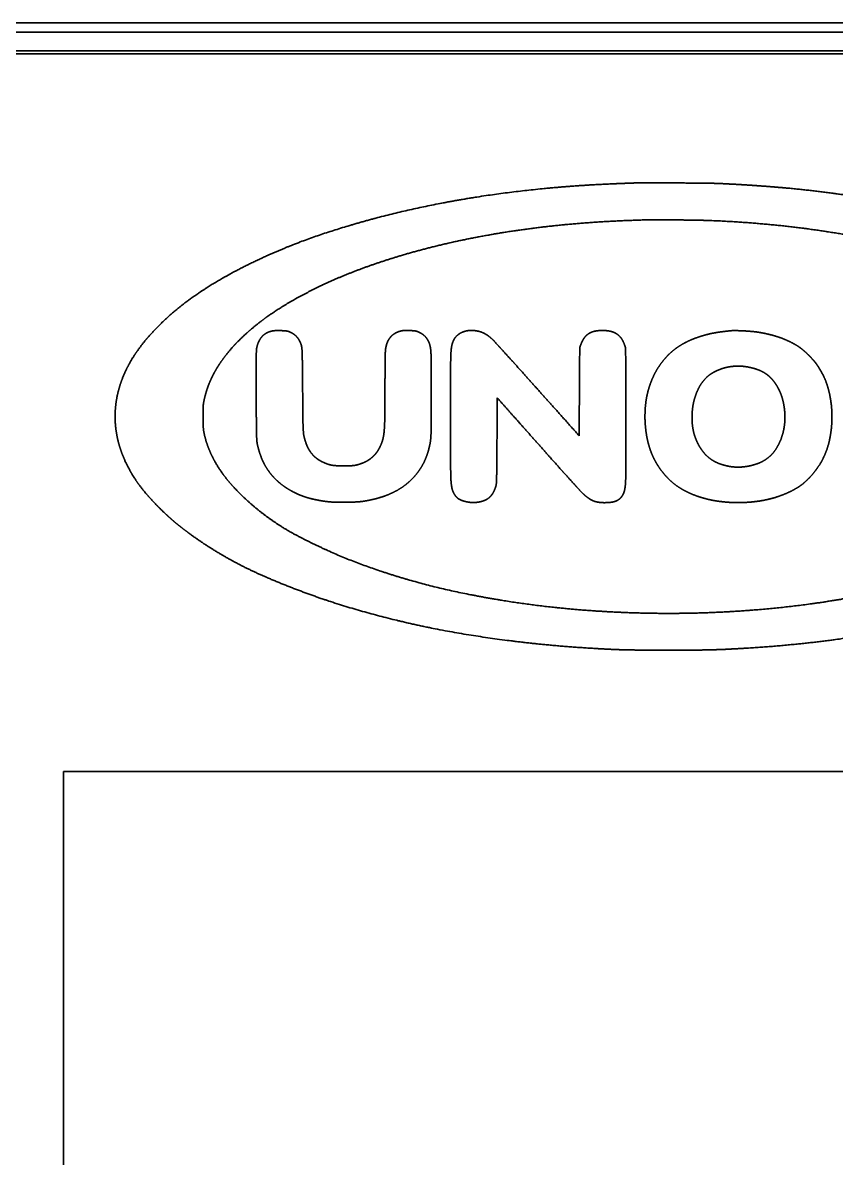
# Model space of a CAD drawing. Header units: inches. Extents: x 885 to 6823, y 710 to 5493.
# Drawn here: x 2839.3 to 2969.6, y 3841.4 to 4023.4 of the extents above; entities that cross this region are included whole.
import ezdxf

# ---------------------------------------------------------------- set-up
doc = ezdxf.new("R2010")
doc.units = ezdxf.units.IN
doc.layers.add('1', color=7, linetype='Continuous', true_color=0xffffff)

msp = doc.modelspace()

# ---------------------------------------------------------------- linework, layer by layer
at = {"layer": '1', "color": 7, "linetype": 'Continuous', "lineweight": 35}
for p, q in [((3101.97, 4023.36), (2781.59, 4023.36)), ((2619.78, 4021.86), (3263.78, 4021.86)), ((2619.78, 4018.86), (3263.78, 4018.86)), ((3095.28, 4018.36), (2788.28, 4018.36)), ((3037.78, 3903.36), (2845.78, 3903.36)), ((2845.78, 3903.36), (2845.78, 2683.96))]:
    msp.add_line(p, q, dxfattribs=at)
msp.add_circle((2941.78, 4018.86), 0.0025, dxfattribs=at)
for points, weights, knots in [([(2951.19, 3997.57), (2950.51, 3997.6), (2949.84, 3997.62), (2947.56, 3997.65), (2945.97, 3997.66), (2942.77, 3997.69), (2941.18, 3997.7), (2938.91, 3997.71), (2938.24, 3997.7), (2937.4, 3997.67), (2937.24, 3997.67), (2936.8, 3997.65), (2936.53, 3997.64), (2935.94, 3997.62), (2935.62, 3997.61), (2934.99, 3997.59), (2934.67, 3997.57), (2928.76, 3997.34), (2923.18, 3996.89), (2912.29, 3995.55), (2907.01, 3994.64), (2896.91, 3992.41), (2892.12, 3991.09), (2883.18, 3988.13), (2879.08, 3986.43), (2873.67, 3983.74), (2872.26, 3982.98), (2869.62, 3981.45), (2868.39, 3980.68), (2866.08, 3979.09), (2864.99, 3978.28), (2862.94, 3976.59), (2861.98, 3975.72), (2860.35, 3974.09), (2859.67, 3973.36), (2858.44, 3971.9), (2857.89, 3971.18), (2856.9, 3969.72), (2856.46, 3968.98), (2855.69, 3967.49), (2855.36, 3966.73), (2855.07, 3965.95), (2854.71, 3964.95), (2854.43, 3963.91), (2854.26, 3962.86), (2854.09, 3961.82), (2854.02, 3960.78), (2854.05, 3959.73), (2854.09, 3958.67), (2854.23, 3957.63), (2854.46, 3956.6), (2854.71, 3955.54), (2855.05, 3954.5), (2855.77, 3952.82), (2856.09, 3952.16), (2856.82, 3950.87), (2857.22, 3950.24), (2858.11, 3948.98), (2858.6, 3948.36), (2859.71, 3947.08), (2860.31, 3946.43), (2861.32, 3945.41), (2861.71, 3945.03), (2862.46, 3944.32), (2862.83, 3943.99), (2863.55, 3943.35), (2863.92, 3943.05), (2864.71, 3942.42), (2865.13, 3942.1), (2869.22, 3939.05), (2873.17, 3936.74), (2877.35, 3934.89), (2882.32, 3932.69), (2887.42, 3930.83), (2898.46, 3927.62), (2904.38, 3926.28), (2916.78, 3924.26), (2923.22, 3923.54), (2930.79, 3923.07), (2931.88, 3923), (2933.82, 3922.91), (2934.68, 3922.87), (2936.47, 3922.83), (2937.4, 3922.81), (2938.34, 3922.81)], [0.500003680185, 0.499951833995, 0.499951833995, 0.500003125685, 0.500003125685, 0.500003134164, 0.500003134164, 0.499950342043, 0.499950342043, 0.500002780016, 0.500002780016, 0.500003632658, 0.500003632658, 0.5000036294, 0.5000036294, 0.500003631943, 0.500003631943, 0.499712041405, 0.499712041405, 0.499626581432, 0.499626581432, 0.499570764247, 0.499570764247, 0.499147291053, 0.499147291053, 0.499856082342, 0.499856082342, 0.499741523013, 0.499741523013, 0.499697398225, 0.499697398225, 0.499615378368, 0.499615378368, 0.499717367768, 0.499717367768, 0.499509800036, 0.499509800036, 0.49943320441, 0.49943320441, 0.499316886864, 0.499316886864, 0.500003680185, 0.498576185915, 0.498576185915, 0.500003680185, 0.498389820463, 0.498389820463, 0.500003680185, 0.498416120355, 0.498416120355, 0.500003680185, 0.498702961474, 0.498702961474, 0.499514934223, 0.499514934223, 0.499556287066, 0.499556287066, 0.499619738583, 0.499619738583, 0.499803196126, 0.499803196126, 0.499966690231, 0.499966690231, 0.49992872485, 0.49992872485, 0.499925885485, 0.499925885485, 0.499958910845, 0.499958910845, 0.497922649304, 0.497922649304, 0.500003680185, 0.499255633466, 0.499255633466, 0.499390037942, 0.499390037942, 0.499589929812, 0.499589929812, 0.499998142907, 0.499998142907, 0.499979520616, 0.499979520616, 0.499986543899, 0.499986543899, 0.500003680185], [0, 0, 0, 0, 0.009508, 0.009508, 0.031905, 0.031905, 0.054312, 0.054312, 0.063734, 0.063734, 0.066018, 0.066018, 0.069872, 0.069872, 0.074311, 0.074311, 0.078787, 0.078787, 0.157355, 0.157355, 0.232677, 0.232677, 0.30258, 0.30258, 0.365018, 0.365018, 0.387555, 0.387555, 0.408036, 0.408036, 0.427121, 0.427121, 0.445479, 0.445479, 0.459571, 0.459571, 0.472445, 0.472445, 0.484522, 0.484522, 0.496245, 0.496245, 0.496245, 0.51141, 0.51141, 0.51141, 0.526313, 0.526313, 0.526313, 0.541371, 0.541371, 0.541371, 0.556984, 0.556984, 0.567525, 0.567525, 0.578233, 0.578233, 0.589688, 0.589688, 0.602466, 0.602466, 0.610351, 0.610351, 0.617358, 0.617358, 0.624265, 0.624265, 0.631841, 0.631841, 0.697719, 0.697719, 0.697719, 0.776203, 0.776203, 0.864136, 0.864136, 0.958146, 0.958146, 0.974023, 0.974023, 0.986384, 0.986384, 1, 1, 1, 1]), ([(2938.34, 3922.81), (2939.78, 3922.8), (2941.21, 3922.79), (2944.08, 3922.79), (2945.52, 3922.8), (2947.9, 3922.81), (2948.86, 3922.83), (2950.66, 3922.88), (2951.52, 3922.91), (2953.45, 3923.01), (2954.52, 3923.07), (2962.42, 3923.56), (2969.21, 3924.34), (2982.18, 3926.51), (2988.33, 3927.96), (2999.72, 3931.45), (3004.93, 3933.47), (3009.98, 3935.87), (3014.23, 3937.89), (3018.19, 3940.41), (3022.18, 3943.71), (3022.54, 3944.03), (3023.39, 3944.85), (3023.89, 3945.34), (3024.86, 3946.32), (3025.34, 3946.82), (3026.11, 3947.64), (3026.39, 3947.97), (3027.36, 3949.22), (3028.02, 3950.18), (3029.15, 3952.06), (3029.62, 3952.99), (3030.01, 3953.96), (3030.37, 3954.86), (3030.66, 3955.8), (3030.86, 3956.75), (3031.07, 3957.7), (3031.19, 3958.67), (3031.22, 3959.65), (3031.26, 3960.73), (3031.2, 3961.81), (3031.02, 3962.89), (3030.85, 3963.96), (3030.57, 3965.02), (3030.19, 3966.05), (3029.78, 3967.13), (3029.28, 3968.18), (3028.69, 3969.17), (3028.04, 3970.26), (3027.32, 3971.31), (3026.23, 3972.67), (3025.93, 3973.02), (3025.18, 3973.82), (3024.75, 3974.27), (3023.85, 3975.17), (3023.4, 3975.62), (3022.56, 3976.41), (3022.17, 3976.75), (3018.54, 3979.77), (3015.02, 3982.07), (3011.26, 3983.94), (3006.8, 3986.17), (3002.2, 3988.07), (2992.14, 3991.44), (2986.71, 3992.88), (2975.22, 3995.19), (2969.19, 3996.1), (2962.18, 3996.81), (2961.24, 3996.89), (2959.34, 3997.06), (2958.38, 3997.13), (2956.42, 3997.27), (2955.42, 3997.34), (2953.35, 3997.46), (2952.27, 3997.51), (2951.19, 3997.57)], [0.500003680185, 0.500002166144, 0.500002166144, 0.500002097056, 0.500002097056, 0.499986947081, 0.499986947081, 0.499979608822, 0.499979608822, 0.499997302433, 0.499997302433, 0.499558871273, 0.499558871273, 0.499287829862, 0.499287829862, 0.499109929169, 0.499109929169, 0.500003680185, 0.497471929658, 0.497471929658, 0.499762034183, 0.499762034183, 0.499975946134, 0.499975946134, 0.499977921886, 0.499977921886, 0.499631917112, 0.499631917112, 0.49944898704, 0.49944898704, 0.498931840545, 0.498931840545, 0.500003680185, 0.498759302358, 0.498759302358, 0.500003680185, 0.498753551362, 0.498753551362, 0.500003680185, 0.498357304212, 0.498357304212, 0.500003680185, 0.498435704494, 0.498435704494, 0.500003680185, 0.49863329398, 0.49863329398, 0.500003680185, 0.499218488989, 0.499218488989, 0.499765925558, 0.499765925558, 0.499959205342, 0.499959205342, 0.499958724923, 0.499958724923, 0.499847369961, 0.499847369961, 0.497767671046, 0.497767671046, 0.500003680185, 0.499194279285, 0.499194279285, 0.499354848193, 0.499354848193, 0.4996055757, 0.4996055757, 0.499994627424, 0.499994627424, 0.499995368253, 0.499995368253, 0.499996135884, 0.499996135884, 0.499998773272, 0.499998773272, 0.500003680185], [0, 0, 0, 0, 0.0209, 0.0209, 0.041831, 0.041831, 0.055706, 0.055706, 0.068202, 0.068202, 0.083849, 0.083849, 0.183524, 0.183524, 0.275689, 0.275689, 0.357386, 0.357386, 0.357386, 0.426176, 0.426176, 0.433231, 0.433231, 0.4435, 0.4435, 0.453652, 0.453652, 0.459996, 0.459996, 0.477083, 0.477083, 0.492412, 0.492412, 0.492412, 0.506844, 0.506844, 0.506844, 0.521301, 0.521301, 0.521301, 0.537414, 0.537414, 0.537414, 0.553712, 0.553712, 0.553712, 0.571022, 0.571022, 0.571022, 0.590062, 0.590062, 0.597116, 0.597116, 0.60651, 0.60651, 0.616097, 0.616097, 0.623865, 0.623865, 0.687044, 0.687044, 0.687044, 0.762241, 0.762241, 0.847249, 0.847249, 0.939583, 0.939583, 0.953916, 0.953916, 0.968457, 0.968457, 0.983662, 0.983662, 1, 1, 1, 1]), ([(2939.34, 3991.76), (2935.85, 3991.67), (2932.35, 3991.5), (2925.54, 3990.97), (2922.23, 3990.6), (2915.78, 3989.69), (2912.64, 3989.14), (2906.53, 3987.85), (2903.56, 3987.11), (2898.34, 3985.6), (2896.08, 3984.86), (2891.76, 3983.29), (2889.7, 3982.44), (2885.82, 3980.65), (2884, 3979.7), (2880.62, 3977.76), (2879.08, 3976.75), (2876.7, 3974.96), (2875.83, 3974.24), (2874.2, 3972.77), (2873.45, 3972.02), (2872.1, 3970.48), (2871.5, 3969.71), (2870.42, 3968.15), (2869.96, 3967.36), (2869.43, 3966.27), (2869.31, 3965.99), (2869.07, 3965.44), (2868.97, 3965.17), (2868.78, 3964.63), (2868.69, 3964.36), (2868.53, 3963.77), (2868.44, 3963.46), (2868.32, 3962.94), (2868.28, 3962.72), (2868.2, 3962.34), (2868.18, 3962.18), (2868.15, 3961.81), (2868.14, 3961.61), (2868.14, 3961.02), (2868.13, 3960.63), (2868.13, 3959.88), (2868.14, 3959.52), (2868.14, 3958.95), (2868.15, 3958.73), (2868.18, 3958.35), (2868.2, 3958.18), (2868.25, 3957.84), (2868.28, 3957.66), (2868.52, 3956.56), (2868.8, 3955.67), (2869.17, 3954.8), (2869.54, 3953.91), (2869.99, 3953.05), (2870.5, 3952.22), (2871.06, 3951.34), (2871.68, 3950.49), (2873.12, 3948.81), (2873.93, 3947.97), (2874.78, 3947.17), (2877.32, 3944.79), (2880.14, 3942.77), (2883.21, 3941.15), (2886.97, 3939.17), (2890.85, 3937.47), (2899.43, 3934.44), (2904.09, 3933.13), (2913.96, 3931.03), (2919.15, 3930.21), (2927.57, 3929.31), (2930.79, 3929.06), (2937.28, 3928.74), (2940.54, 3928.67), (2947.06, 3928.71), (2950.32, 3928.82), (2956.76, 3929.23), (2959.95, 3929.52), (2968.79, 3930.59), (2974.41, 3931.6), (2984.95, 3934.1), (2989.82, 3935.67), (2994.56, 3937.62), (2998.59, 3939.28), (3002.46, 3941.29), (3006.13, 3943.65), (3009.07, 3945.54), (3011.63, 3947.91), (3013.73, 3950.69), (3014.14, 3951.23), (3014.51, 3951.78), (3015.2, 3952.89), (3015.5, 3953.45), (3016.04, 3954.59), (3016.28, 3955.16), (3016.67, 3956.32), (3016.84, 3956.91), (3017, 3957.69), (3017.04, 3957.88), (3017.09, 3958.24), (3017.11, 3958.41), (3017.14, 3958.79), (3017.15, 3959), (3017.16, 3959.57), (3017.16, 3959.93), (3017.16, 3960.66), (3017.15, 3961.04), (3017.15, 3961.62), (3017.14, 3961.82), (3017.1, 3962.18), (3017.08, 3962.35), (3017.01, 3962.73), (3016.97, 3962.94), (3016.73, 3963.95), (3016.48, 3964.74), (3015.87, 3966.28), (3015.51, 3967.02), (3014.66, 3968.49), (3014.17, 3969.21), (3013.05, 3970.65), (3012.42, 3971.37), (3010.46, 3973.41), (3009.04, 3974.64), (3005.82, 3977), (3004.05, 3978.14), (3000.16, 3980.32), (2998.05, 3981.36), (2993.5, 3983.3), (2991.07, 3984.22), (2985.72, 3986), (2982.81, 3986.84), (2976.72, 3988.31), (2973.55, 3988.96), (2967.01, 3990.07), (2963.65, 3990.53), (2956.77, 3991.23), (2953.26, 3991.49), (2949.06, 3991.66), (2948.37, 3991.68), (2946.6, 3991.72), (2945.52, 3991.73), (2943.37, 3991.76), (2942.29, 3991.77), (2940.59, 3991.78), (2939.97, 3991.77), (2939.34, 3991.76)], [0.500093243168, 0.499968918944, 0.499968918944, 0.499927037543, 0.499927037543, 0.499911098367, 0.499911098367, 0.499861647373, 0.499861647373, 0.499898802127, 0.499898802127, 0.499810239054, 0.499810239054, 0.49976208682, 0.49976208682, 0.499467269408, 0.499467269408, 0.49974646444, 0.49974646444, 0.499573085874, 0.499573085874, 0.499488227391, 0.499488227391, 0.49912322686, 0.49912322686, 0.499992527148, 0.499992527148, 0.499930492133, 0.499930492133, 0.499935021323, 0.499935021323, 0.500006461427, 0.500006461427, 0.500004118567, 0.500004118567, 0.499641098677, 0.499641098677, 0.499888634211, 0.499888634211, 0.50008763937, 0.50008763937, 0.500086385394, 0.500086385394, 0.499968171436, 0.499968171436, 0.499810513552, 0.499810513552, 0.49991978318, 0.49991978318, 0.498730676658, 0.498730676658, 0.500093243168, 0.498971631333, 0.498971631333, 0.500093243168, 0.499157234141, 0.499157234141, 0.499608979647, 0.499608979647, 0.500093243168, 0.4971219785, 0.4971219785, 0.500093243168, 0.499199916727, 0.499199916727, 0.499383490015, 0.499383490015, 0.499654288058, 0.499654288058, 0.499955791954, 0.499955791954, 0.499964844697, 0.499964844697, 0.499964159273, 0.499964159273, 0.499950302194, 0.499950302194, 0.49956284229, 0.49956284229, 0.499077013387, 0.499077013387, 0.500093243168, 0.498729474404, 0.498729474404, 0.500093243168, 0.494910309467, 0.494910309467, 0.500093243168, 0.499710351131, 0.499710351131, 0.499604481794, 0.499604481794, 0.49956969486, 0.49956969486, 0.499495067823, 0.499495067823, 0.499959650135, 0.499959650135, 0.499795584787, 0.499795584787, 0.499953504743, 0.499953504743, 0.500085889184, 0.500085889184, 0.500086958789, 0.500086958789, 0.499890660625, 0.499890660625, 0.499663401309, 0.499663401309, 0.500004641898, 0.500004641898, 0.499181752679, 0.499181752679, 0.499208615396, 0.499208615396, 0.499306402964, 0.499306402964, 0.499628453376, 0.499628453376, 0.498884407075, 0.498884407075, 0.499477873797, 0.499477873797, 0.499599926964, 0.499599926964, 0.499825646443, 0.499825646443, 0.499795246802, 0.499795246802, 0.499892445713, 0.499892445713, 0.499910480947, 0.499910480947, 0.499943927995, 0.499943927995, 0.50006989904, 0.50006989904, 0.500091447584, 0.500091447584, 0.500091603784, 0.500091603784, 0.500058956377, 0.500058956377, 0.500093243168], [0, 0, 0, 0, 0.031224, 0.031224, 0.060964, 0.060964, 0.08939, 0.08939, 0.116688, 0.116688, 0.137822, 0.137822, 0.157663, 0.157663, 0.17592, 0.17592, 0.192316, 0.192316, 0.20239, 0.20239, 0.211797, 0.211797, 0.220519, 0.220519, 0.228566, 0.228566, 0.2313, 0.2313, 0.233823, 0.233823, 0.236373, 0.236373, 0.239192, 0.239192, 0.241135, 0.241135, 0.242607, 0.242607, 0.24439, 0.24439, 0.247825, 0.247825, 0.250997, 0.250997, 0.25289, 0.25289, 0.254377, 0.254377, 0.255989, 0.255989, 0.264237, 0.264237, 0.264237, 0.272736, 0.272736, 0.272736, 0.281911, 0.281911, 0.292141, 0.292141, 0.292141, 0.322328, 0.322328, 0.322328, 0.359169, 0.359169, 0.401161, 0.401161, 0.44661, 0.44661, 0.474554, 0.474554, 0.50281, 0.50281, 0.53098, 0.53098, 0.558668, 0.558668, 0.607993, 0.607993, 0.652163, 0.652163, 0.652163, 0.689671, 0.689671, 0.689671, 0.719383, 0.719383, 0.719383, 0.725052, 0.725052, 0.730491, 0.730491, 0.735749, 0.735749, 0.740886, 0.740886, 0.742535, 0.742535, 0.743977, 0.743977, 0.745764, 0.745764, 0.748781, 0.748781, 0.751976, 0.751976, 0.753677, 0.753677, 0.755088, 0.755088, 0.756935, 0.756935, 0.763888, 0.763888, 0.770863, 0.770863, 0.778191, 0.778191, 0.786182, 0.786182, 0.801966, 0.801966, 0.819606, 0.819606, 0.839255, 0.839255, 0.861003, 0.861003, 0.886316, 0.886316, 0.913339, 0.913339, 0.941707, 0.941707, 0.971038, 0.971038, 0.976793, 0.976793, 0.985822, 0.985822, 0.99479, 0.99479, 1, 1, 1, 1]), ([(2904.68, 3968.98), (2904.69, 3967.28), (2904.69, 3965.58), (2904.69, 3962.14), (2904.69, 3960.4), (2904.68, 3958.06), (2904.66, 3957.45), (2904.59, 3956.45), (2904.54, 3956.05), (2904.35, 3955.2), (2904.23, 3954.76), (2904.09, 3954.32), (2903.8, 3953.42), (2903.4, 3952.57), (2902.88, 3951.79), (2902.37, 3951.01), (2901.75, 3950.3), (2901.05, 3949.69), (2900.32, 3949.06), (2899.51, 3948.52), (2898.64, 3948.1), (2897.7, 3947.64), (2896.73, 3947.29), (2895.3, 3946.94), (2894.89, 3946.85), (2894.11, 3946.7), (2893.75, 3946.64), (2893.01, 3946.56), (2892.62, 3946.54), (2891.71, 3946.51), (2891.2, 3946.5), (2890.22, 3946.5), (2889.75, 3946.5), (2888.96, 3946.52), (2888.63, 3946.54), (2888.01, 3946.6), (2887.71, 3946.63), (2887.03, 3946.74), (2886.66, 3946.81), (2885.65, 3947.01), (2885.02, 3947.17), (2883.81, 3947.58), (2883.23, 3947.82), (2882.13, 3948.38), (2881.61, 3948.7), (2881.11, 3949.05), (2880.63, 3949.39), (2880.18, 3949.77), (2879.76, 3950.18), (2879.4, 3950.53), (2879.07, 3950.91), (2878.48, 3951.71), (2878.21, 3952.14), (2877.73, 3953.03), (2877.52, 3953.51), (2877.16, 3954.53), (2877, 3955.06), (2876.82, 3955.84), (2876.78, 3956.07), (2876.73, 3956.62), (2876.72, 3956.94), (2876.69, 3957.83), (2876.68, 3958.4), (2876.67, 3960.51), (2876.66, 3962.05), (2876.65, 3964.95), (2876.65, 3966.31), (2876.64, 3968.33), (2876.65, 3968.98), (2876.66, 3970.03), (2876.67, 3970.42), (2876.68, 3970.82), (2876.69, 3971), (2876.72, 3971.18), (2876.76, 3971.36), (2876.83, 3971.68), (2876.94, 3971.99), (2877.08, 3972.28), (2877.2, 3972.55), (2877.36, 3972.8), (2877.56, 3973.02), (2877.74, 3973.23), (2877.96, 3973.41), (2878.2, 3973.56), (2878.45, 3973.71), (2878.72, 3973.82), (2879.01, 3973.9), (2879.21, 3973.96), (2879.42, 3973.99), (2879.63, 3974), (2879.93, 3974.02), (2880.24, 3974.02), (2880.84, 3974), (2881.14, 3973.98), (2881.44, 3973.95), (2881.62, 3973.93), (2881.81, 3973.89), (2881.98, 3973.81)], [0.501261827848, 0.50126146186, 0.50126146186, 0.501261196403, 0.501261196403, 0.501119236812, 0.501119236812, 0.500310794273, 0.500310794273, 0.500843335282, 0.500843335282, 0.501261827848, 0.498274838994, 0.498274838994, 0.501261827848, 0.498121608299, 0.498121608299, 0.501261827848, 0.4984018291, 0.4984018291, 0.501261827848, 0.499391384429, 0.499391384429, 0.501151022492, 0.501151022492, 0.500970850521, 0.500970850521, 0.501027469603, 0.501027469603, 0.50121717557, 0.50121717557, 0.501240349428, 0.501240349428, 0.501094558092, 0.501094558092, 0.501048037547, 0.501048037547, 0.501205791041, 0.501205791041, 0.500545356499, 0.500545356499, 0.50041224982, 0.50041224982, 0.500352050379, 0.500352050379, 0.501261827848, 0.500139344327, 0.500139344327, 0.501261827848, 0.50032986829, 0.50032986829, 0.500295538552, 0.500295538552, 0.500381196425, 0.500381196425, 0.500712649004, 0.500712649004, 0.5003755702, 0.5003755702, 0.501125566954, 0.501125566954, 0.501243811738, 0.501243811738, 0.501261725147, 0.501261725147, 0.501261645035, 0.501261645035, 0.50125251434, 0.50125251434, 0.501236959503, 0.501236959503, 0.501261827848, 0.499744591967, 0.499744591967, 0.501261827848, 0.499436947428, 0.499436947428, 0.501261827848, 0.497818593227, 0.497818593227, 0.501261827848, 0.497408735827, 0.497408735827, 0.501261827848, 0.498216420371, 0.498216420371, 0.501261827848, 0.499154920034, 0.499154920034, 0.501261827848, 0.501010745257, 0.501010745257, 0.501027694707, 0.501027694707, 0.501261827848, 0.497917841804, 0.497917841804, 0.501261827848], [0, 0, 0, 0, 0.072966, 0.072966, 0.14756, 0.14756, 0.173538, 0.173538, 0.190799, 0.190799, 0.210581, 0.210581, 0.210581, 0.250591, 0.250591, 0.250591, 0.290025, 0.290025, 0.290025, 0.330749, 0.330749, 0.330749, 0.374263, 0.374263, 0.392109, 0.392109, 0.407277, 0.407277, 0.423541, 0.423541, 0.445119, 0.445119, 0.464571, 0.464571, 0.478216, 0.478216, 0.490896, 0.490896, 0.506798, 0.506798, 0.533803, 0.533803, 0.560011, 0.560011, 0.585321, 0.585321, 0.585321, 0.60971, 0.60971, 0.60971, 0.63048, 0.63048, 0.651086, 0.651086, 0.672498, 0.672498, 0.695634, 0.695634, 0.705183, 0.705183, 0.718341, 0.718341, 0.741765, 0.741765, 0.805213, 0.805213, 0.861043, 0.861043, 0.888054, 0.888054, 0.9042, 0.9042, 0.9042, 0.911707, 0.911707, 0.911707, 0.925072, 0.925072, 0.925072, 0.937024, 0.937024, 0.937024, 0.94839, 0.94839, 0.94839, 0.96013, 0.96013, 0.96013, 0.968523, 0.968523, 0.968523, 0.980625, 0.980625, 0.992559, 0.992559, 0.992559, 1, 1, 1, 1]), ([(2881.98, 3973.81), (2882.21, 3973.72), (2882.42, 3973.61), (2882.62, 3973.47), (2882.81, 3973.35), (2882.98, 3973.2), (2883.14, 3973.03), (2883.29, 3972.86), (2883.43, 3972.67), (2883.54, 3972.46), (2883.66, 3972.24), (2883.77, 3972), (2883.85, 3971.75), (2883.91, 3971.58), (2883.94, 3971.4), (2883.96, 3971.22), (2883.99, 3970.95), (2884.01, 3970.67), (2884.03, 3969.89), (2884.04, 3969.38), (2884.06, 3967.42), (2884.08, 3965.97), (2884.1, 3963.13), (2884.11, 3961.76), (2884.13, 3959.82), (2884.14, 3959.25), (2884.17, 3958.37), (2884.19, 3958.05), (2884.23, 3957.5), (2884.26, 3957.28), (2884.42, 3956.58), (2884.57, 3956.11), (2884.75, 3955.65), (2884.91, 3955.25), (2885.12, 3954.87), (2885.37, 3954.52), (2885.61, 3954.19), (2885.89, 3953.89), (2886.2, 3953.63), (2886.52, 3953.37), (2886.86, 3953.15), (2887.24, 3952.97), (2887.5, 3952.85), (2887.77, 3952.73), (2888.27, 3952.55), (2888.5, 3952.48), (2888.73, 3952.44), (2888.99, 3952.39), (2889.25, 3952.37), (2889.92, 3952.34), (2890.32, 3952.33), (2891.05, 3952.33), (2891.38, 3952.34), (2891.87, 3952.35), (2892.04, 3952.36), (2892.34, 3952.39), (2892.47, 3952.41), (2892.77, 3952.48), (2892.93, 3952.52), (2893.34, 3952.65), (2893.58, 3952.73), (2894.03, 3952.92), (2894.24, 3953.02), (2894.64, 3953.25), (2894.82, 3953.38), (2895.18, 3953.66), (2895.35, 3953.81), (2895.68, 3954.14), (2895.83, 3954.32), (2896.11, 3954.72), (2896.25, 3954.94), (2896.49, 3955.39), (2896.6, 3955.63), (2896.8, 3956.12), (2896.88, 3956.38), (2897.03, 3956.97), (2897.09, 3957.3), (2897.17, 3958.12), (2897.2, 3958.61), (2897.25, 3959.82), (2897.26, 3960.56), (2897.28, 3962.59), (2897.28, 3963.88), (2897.28, 3966.55), (2897.29, 3967.93), (2897.3, 3969.81), (2897.32, 3970.31), (2897.35, 3970.81), (2897.38, 3971.11), (2897.43, 3971.4), (2897.51, 3971.69), (2897.58, 3971.96), (2897.69, 3972.22), (2897.82, 3972.47), (2897.92, 3972.64), (2898.02, 3972.8), (2898.15, 3972.94), (2898.27, 3973.09), (2898.4, 3973.22), (2898.55, 3973.34), (2898.7, 3973.46), (2898.86, 3973.56), (2899.03, 3973.65), (2899.21, 3973.74), (2899.39, 3973.82), (2899.69, 3973.91), (2899.81, 3973.94), (2900.04, 3973.99), (2900.14, 3974.01), (2900.38, 3974.03), (2900.5, 3974.03), (2900.82, 3974.03), (2901.01, 3974.03), (2901.41, 3974.01), (2901.61, 3974), (2901.93, 3973.98), (2902.04, 3973.97), (2902.25, 3973.93), (2902.35, 3973.91), (2902.56, 3973.83), (2902.67, 3973.78), (2902.94, 3973.65), (2903.1, 3973.56), (2903.24, 3973.46), (2903.38, 3973.37), (2903.51, 3973.27), (2903.63, 3973.15), (2903.75, 3973.04), (2903.86, 3972.91), (2903.95, 3972.78), (2904.05, 3972.64), (2904.14, 3972.49), (2904.22, 3972.34), (2904.35, 3972.09), (2904.44, 3971.83), (2904.5, 3971.56), (2904.57, 3971.25), (2904.62, 3970.94), (2904.66, 3970.08), (2904.68, 3969.53), (2904.68, 3968.98)], [0.501261827848, 0.499579390717, 0.499579390717, 0.501261827848, 0.498738428431, 0.498738428431, 0.501261827848, 0.498886170649, 0.498886170649, 0.501261827848, 0.499997852397, 0.499997852397, 0.501261827848, 0.499170354014, 0.499170354014, 0.501261827848, 0.501076953517, 0.501076953517, 0.501238869962, 0.501238869962, 0.501261725147, 0.501261725147, 0.501261675779, 0.501261675779, 0.501244499032, 0.501244499032, 0.50115699661, 0.50115699661, 0.500436055039, 0.500436055039, 0.50016828054, 0.50016828054, 0.501261827848, 0.498906183853, 0.498906183853, 0.501261827848, 0.498459230369, 0.498459230369, 0.501261827848, 0.498732463069, 0.498732463069, 0.501261827848, 0.500923887638, 0.500923887638, 0.499998605834, 0.499998605834, 0.501261827848, 0.500421216268, 0.500421216268, 0.501187925795, 0.501187925795, 0.501254282539, 0.501254282539, 0.500971045597, 0.500971045597, 0.5005459681, 0.5005459681, 0.501081919763, 0.501081919763, 0.500865978486, 0.500865978486, 0.500533025754, 0.500533025754, 0.500458598372, 0.500458598372, 0.500591434377, 0.500591434377, 0.500228121488, 0.500228121488, 0.500575189907, 0.500575189907, 0.500623547898, 0.500623547898, 0.500658650932, 0.500658650932, 0.500275453704, 0.500275453704, 0.501127941557, 0.501127941557, 0.50121657269, 0.50121657269, 0.501259857501, 0.501259857501, 0.501260790227, 0.501260790227, 0.501064529398, 0.501064529398, 0.501261827848, 0.499678970965, 0.499678970965, 0.501261827848, 0.498930748829, 0.498930748829, 0.501261827848, 0.499745290072, 0.499745290072, 0.501261827848, 0.499595055351, 0.499595055351, 0.501261827848, 0.499620759508, 0.499620759508, 0.501261827848, 0.499874305438, 0.499874305438, 0.500996967239, 0.500996967239, 0.500608361702, 0.500608361702, 0.500880054694, 0.500880054694, 0.50122934179, 0.50122934179, 0.501233998142, 0.501233998142, 0.500608278228, 0.500608278228, 0.499995996832, 0.499995996832, 0.500970488065, 0.500970488065, 0.500341537162, 0.500341537162, 0.501261827848, 0.499960013469, 0.499960013469, 0.501261827848, 0.499925198066, 0.499925198066, 0.501261827848, 0.500198543445, 0.500198543445, 0.501261827848, 0.498843654437, 0.498843654437, 0.501261827848, 0.500066177075, 0.500066177075, 0.501147344609, 0.501147344609, 0.501261827848], [0, 0, 0, 0, 0.012384, 0.012384, 0.012384, 0.023908, 0.023908, 0.023908, 0.035646, 0.035646, 0.035646, 0.048644, 0.048644, 0.048644, 0.057706, 0.057706, 0.057706, 0.071524, 0.071524, 0.096939, 0.096939, 0.169709, 0.169709, 0.238744, 0.238744, 0.266812, 0.266812, 0.282925, 0.282925, 0.294195, 0.294195, 0.318749, 0.318749, 0.318749, 0.340264, 0.340264, 0.340264, 0.360259, 0.360259, 0.360259, 0.380492, 0.380492, 0.380492, 0.394917, 0.394917, 0.406437, 0.406437, 0.406437, 0.419348, 0.419348, 0.43908, 0.43908, 0.455036, 0.455036, 0.46322, 0.46322, 0.469763, 0.469763, 0.478026, 0.478026, 0.490535, 0.490535, 0.501818, 0.501818, 0.512638, 0.512638, 0.523773, 0.523773, 0.535237, 0.535237, 0.54749, 0.54749, 0.560207, 0.560207, 0.573029, 0.573029, 0.589483, 0.589483, 0.612674, 0.612674, 0.648099, 0.648099, 0.710222, 0.710222, 0.776502, 0.776502, 0.800507, 0.800507, 0.800507, 0.814873, 0.814873, 0.814873, 0.828287, 0.828287, 0.828287, 0.83744, 0.83744, 0.83744, 0.846421, 0.846421, 0.846421, 0.855434, 0.855434, 0.855434, 0.864675, 0.864675, 0.870518, 0.870518, 0.875535, 0.875535, 0.881415, 0.881415, 0.89046, 0.89046, 0.900025, 0.900025, 0.905451, 0.905451, 0.910015, 0.910015, 0.915863, 0.915863, 0.924095, 0.924095, 0.924095, 0.931847, 0.931847, 0.931847, 0.939493, 0.939493, 0.939493, 0.947417, 0.947417, 0.947417, 0.960296, 0.960296, 0.960296, 0.974736, 0.974736, 1, 1, 1, 1]), ([(2915.27, 3963.22), (2915.25, 3960.94), (2915.24, 3958.66), (2915.21, 3955.04), (2915.2, 3953.7), (2915.19, 3951.77), (2915.18, 3951.17), (2915.15, 3950.23), (2915.14, 3949.88), (2915.12, 3949.53), (2915.11, 3949.37), (2915.08, 3949.21), (2915.03, 3949.05), (2914.93, 3948.69), (2914.78, 3948.34), (2914.6, 3948.02), (2914.45, 3947.74), (2914.25, 3947.49), (2914.01, 3947.28), (2913.78, 3947.07), (2913.51, 3946.9), (2913.22, 3946.79), (2912.89, 3946.66), (2912.54, 3946.56), (2912.19, 3946.51), (2911.85, 3946.46), (2911.5, 3946.45), (2911.16, 3946.46), (2910.81, 3946.48), (2910.47, 3946.54), (2910.13, 3946.62), (2909.82, 3946.7), (2909.53, 3946.81), (2909.24, 3946.94), (2909.02, 3947.05), (2908.82, 3947.21), (2908.66, 3947.4), (2908.62, 3947.44), (2908.59, 3947.49), (2908.51, 3947.6), (2908.47, 3947.66), (2908.39, 3947.79), (2908.35, 3947.86), (2908.28, 3947.99), (2908.25, 3948.06), (2908.09, 3948.41), (2908, 3948.71), (2907.96, 3949.02), (2907.89, 3949.47), (2907.85, 3949.91), (2907.81, 3951.19), (2907.79, 3952.01), (2907.78, 3955.33), (2907.78, 3957.82), (2907.78, 3962.88), (2907.78, 3965.45), (2907.79, 3968.8), (2907.81, 3969.58), (2907.86, 3970.78), (2907.91, 3971.2), (2907.98, 3971.62), (2908.05, 3971.94), (2908.16, 3972.25), (2908.31, 3972.54), (2908.47, 3972.85), (2908.69, 3973.11), (2908.95, 3973.32), (2909.23, 3973.55), (2909.54, 3973.72), (2909.88, 3973.83), (2910.25, 3973.96), (2910.63, 3974.03), (2911.02, 3974.04), (2911.43, 3974.04), (2911.85, 3974), (2912.25, 3973.9)], [0.5006904328, 0.5006904328, 0.5006904328, 0.500690261874, 0.500690261874, 0.500677870217, 0.500677870217, 0.500649139592, 0.500649139592, 0.5006904328, 0.498448427996, 0.498448427996, 0.5006904328, 0.498824933948, 0.498824933948, 0.5006904328, 0.495821288736, 0.495821288736, 0.5006904328, 0.495577358052, 0.495577358052, 0.5006904328, 0.498433545363, 0.498433545363, 0.5006904328, 0.499047079747, 0.499047079747, 0.5006904328, 0.499139152372, 0.499139152372, 0.5006904328, 0.498880464281, 0.498880464281, 0.5006904328, 0.493575990601, 0.493575990601, 0.5006904328, 0.500202278638, 0.500202278638, 0.500589432385, 0.500589432385, 0.500592074761, 0.500592074761, 0.500512869308, 0.500512869308, 0.4971862558, 0.4971862558, 0.5006904328, 0.500233745311, 0.500233745311, 0.500642542926, 0.500642542926, 0.500690259161, 0.500690259161, 0.500690255739, 0.500690255739, 0.500618414736, 0.500618414736, 0.499816648272, 0.499816648272, 0.5006904328, 0.496933549637, 0.496933549637, 0.5006904328, 0.493899236143, 0.493899236143, 0.5006904328, 0.495696798074, 0.495696798074, 0.5006904328, 0.496612445454, 0.496612445454, 0.5006904328, 0.498077559741, 0.498077559741, 0.5006904328], [0, 0, 0, 0, 0.137909, 0.137909, 0.218708, 0.218708, 0.254863, 0.254863, 0.275837, 0.275837, 0.275837, 0.285826, 0.285826, 0.285826, 0.308209, 0.308209, 0.308209, 0.327124, 0.327124, 0.327124, 0.345542, 0.345542, 0.345542, 0.366516, 0.366516, 0.366516, 0.386636, 0.386636, 0.386636, 0.406885, 0.406885, 0.406885, 0.425136, 0.425136, 0.425136, 0.439472, 0.439472, 0.439472, 0.442717, 0.442717, 0.446957, 0.446957, 0.451443, 0.451443, 0.455506, 0.455506, 0.473379, 0.473379, 0.473379, 0.498691, 0.498691, 0.545517, 0.545517, 0.686229, 0.686229, 0.831615, 0.831615, 0.8758, 0.8758, 0.899604, 0.899604, 0.899604, 0.918094, 0.918094, 0.918094, 0.936892, 0.936892, 0.936892, 0.95645, 0.95645, 0.95645, 0.977488, 0.977488, 0.977488, 1, 1, 1, 1]), ([(2912.25, 3973.9), (2912.45, 3973.86), (2912.64, 3973.8), (2913.01, 3973.65), (2913.19, 3973.56), (2913.55, 3973.36), (2913.73, 3973.24), (2914.09, 3972.96), (2914.27, 3972.81), (2914.6, 3972.5), (2914.75, 3972.35), (2915.54, 3971.47), (2916.2, 3970.75), (2917.61, 3969.19), (2918.38, 3968.35), (2920.01, 3966.53), (2920.87, 3965.57), (2923.95, 3962.12), (2926.17, 3959.64), (2928.38, 3957.16)], [0.5006904328, 0.499769855733, 0.499769855733, 0.499840254578, 0.499840254578, 0.499961184397, 0.499961184397, 0.500305771749, 0.500305771749, 0.500415981462, 0.500415981462, 0.500690265903, 0.500690265903, 0.500689651241, 0.500689651241, 0.500690071171, 0.500690071171, 0.5006904328, 0.5006904328, 0.5006904328], [0, 0, 0, 0, 0.025549, 0.025549, 0.051392, 0.051392, 0.078958, 0.078958, 0.109604, 0.109604, 0.136772, 0.136772, 0.261245, 0.261245, 0.407292, 0.407292, 0.573439, 0.573439, 1, 1, 1, 1]), ([(2928.47, 3971.28), (2928.54, 3971.46), (2928.6, 3971.64), (2928.8, 3972.18), (2928.98, 3972.52), (2929.2, 3972.83), (2929.39, 3973.1), (2929.63, 3973.33), (2929.91, 3973.52), (2930.2, 3973.7), (2930.52, 3973.83), (2930.86, 3973.91), (2931.27, 3973.99), (2931.69, 3974.03), (2932.11, 3974.03), (2932.54, 3974.03), (2932.97, 3973.99), (2933.39, 3973.9), (2933.75, 3973.82), (2934.08, 3973.68), (2934.39, 3973.49), (2934.68, 3973.3), (2934.93, 3973.06), (2935.13, 3972.78), (2935.34, 3972.46), (2935.52, 3972.12), (2935.64, 3971.76), (2935.7, 3971.57), (2935.77, 3971.39), (2935.83, 3971.2)], [0.5006904328, 0.5006904328, 0.5006904328, 0.498004905533, 0.498004905533, 0.5006904328, 0.494425767502, 0.494425767502, 0.5006904328, 0.495093556724, 0.495093556724, 0.5006904328, 0.498920744319, 0.498920744319, 0.5006904328, 0.498803648211, 0.498803648211, 0.5006904328, 0.495334462137, 0.495334462137, 0.5006904328, 0.494452519672, 0.494452519672, 0.5006904328, 0.497317843009, 0.497317843009, 0.5006904328, 0.5006904328, 0.5006904328, 0.5006904328], [0, 0, 0, 0, 0.057967, 0.057967, 0.174539, 0.174539, 0.174539, 0.274728, 0.274728, 0.274728, 0.377497, 0.377497, 0.377497, 0.501421, 0.501421, 0.501421, 0.628699, 0.628699, 0.628699, 0.734668, 0.734668, 0.734668, 0.834092, 0.834092, 0.834092, 0.943261, 0.943261, 0.943261, 1, 1, 1, 1]), ([(2950.46, 3946.69), (2949.4, 3946.85), (2948.35, 3947.11), (2947.33, 3947.46), (2946.4, 3947.79), (2945.51, 3948.2), (2944.67, 3948.71), (2943.88, 3949.18), (2943.17, 3949.75), (2942.54, 3950.41), (2942.03, 3950.94), (2941.57, 3951.51), (2941.16, 3952.12), (2940.76, 3952.72), (2940.41, 3953.35), (2940.12, 3954.01), (2939.82, 3954.7), (2939.59, 3955.4), (2939.41, 3956.13), (2939.22, 3956.91), (2939.09, 3957.7), (2939.01, 3958.5), (2938.9, 3959.59), (2938.9, 3960.69), (2938.99, 3961.79), (2939.07, 3962.83), (2939.27, 3963.85), (2939.57, 3964.84), (2939.86, 3965.79), (2940.25, 3966.71), (2940.74, 3967.57), (2941.22, 3968.41), (2941.8, 3969.19), (2942.46, 3969.9), (2942.79, 3970.25), (2943.15, 3970.57), (2943.9, 3971.18), (2944.3, 3971.46), (2945.16, 3971.98), (2945.61, 3972.21), (2946.57, 3972.64), (2947.08, 3972.84), (2947.98, 3973.13), (2948.36, 3973.25), (2949.11, 3973.44), (2949.47, 3973.53), (2950.26, 3973.68), (2950.67, 3973.75), (2951.61, 3973.87), (2952.14, 3973.93), (2952.91, 3974.01), (2953.15, 3974.02), (2953.81, 3974), (2954.22, 3973.99), (2955.06, 3973.95), (2955.49, 3973.92), (2956.24, 3973.86), (2956.56, 3973.82), (2956.89, 3973.78)], [0.500254296352, 0.498777191297, 0.498777191297, 0.500254296352, 0.498469143139, 0.498469143139, 0.500254296352, 0.497362031712, 0.497362031712, 0.500254296352, 0.499024707273, 0.499024707273, 0.500254296352, 0.498882439318, 0.498882439318, 0.500254296352, 0.498982253073, 0.498982253073, 0.500254296352, 0.49944216823, 0.49944216823, 0.500254296352, 0.49891511398, 0.49891511398, 0.500254296352, 0.498381352784, 0.498381352784, 0.500254296352, 0.498177189742, 0.498177189742, 0.500254296352, 0.497846327577, 0.497846327577, 0.500254296352, 0.499457383099, 0.499457383099, 0.499549779242, 0.499549779242, 0.499613176085, 0.499613176085, 0.49980943659, 0.49980943659, 0.500110429345, 0.500110429345, 0.500057234066, 0.500057234066, 0.500106862545, 0.500106862545, 0.500218048972, 0.500218048972, 0.499627835255, 0.499627835255, 0.500223164496, 0.500223164496, 0.500216869372, 0.500216869372, 0.500072819459, 0.500072819459, 0.500254296352], [0, 0, 0, 0, 0.072373, 0.072373, 0.072373, 0.138472, 0.138472, 0.138472, 0.199162, 0.199162, 0.199162, 0.247998, 0.247998, 0.247998, 0.295826, 0.295826, 0.295826, 0.34508, 0.34508, 0.34508, 0.398058, 0.398058, 0.398058, 0.470431, 0.470431, 0.470431, 0.538643, 0.538643, 0.538643, 0.603556, 0.603556, 0.603556, 0.666603, 0.666603, 0.666603, 0.697717, 0.697717, 0.72943, 0.72943, 0.762502, 0.762502, 0.797616, 0.797616, 0.823322, 0.823322, 0.847705, 0.847705, 0.8748, 0.8748, 0.909168, 0.909168, 0.924741, 0.924741, 0.951325, 0.951325, 0.978917, 0.978917, 1, 1, 1, 1]), ([(2956.89, 3973.78), (2957.52, 3973.68), (2958.16, 3973.56), (2959.38, 3973.27), (2959.97, 3973.1), (2961.09, 3972.7), (2961.63, 3972.47), (2962.65, 3971.98), (2963.13, 3971.7), (2963.83, 3971.24), (2964.06, 3971.07), (2964.57, 3970.62), (2964.85, 3970.36), (2965.4, 3969.82), (2965.66, 3969.53), (2966.12, 3969.02), (2966.31, 3968.78), (2966.54, 3968.44), (2966.61, 3968.34), (2966.75, 3968.12), (2966.82, 3968), (2966.97, 3967.75), (2967.04, 3967.63), (2967.18, 3967.39), (2967.24, 3967.29), (2967.83, 3966.18), (2968.22, 3965.11), (2968.46, 3964.01), (2968.73, 3962.8), (2968.87, 3961.57), (2968.88, 3960.33), (2968.89, 3959.08), (2968.77, 3957.85), (2968.52, 3956.63), (2968.29, 3955.5), (2967.91, 3954.41), (2967.39, 3953.38), (2967.18, 3952.96), (2966.94, 3952.55), (2966.36, 3951.73), (2966.04, 3951.31), (2965.36, 3950.52), (2965, 3950.15), (2964.3, 3949.5), (2963.96, 3949.23), (2963.59, 3949), (2962.94, 3948.57), (2962.25, 3948.21), (2961.54, 3947.91), (2960.78, 3947.58), (2960, 3947.31), (2958.36, 3946.88), (2957.5, 3946.71), (2955.74, 3946.5), (2954.84, 3946.44), (2952.78, 3946.44), (2951.61, 3946.52), (2950.46, 3946.69)], [0.500254296352, 0.499915234549, 0.499915234549, 0.499792097146, 0.499792097146, 0.499740131019, 0.499740131019, 0.499563005717, 0.499563005717, 0.499427888353, 0.499427888353, 0.500100712984, 0.500100712984, 0.500099618317, 0.500099618317, 0.499563991595, 0.499563991595, 0.50020035726, 0.50020035726, 0.500237272997, 0.500237272997, 0.500237360492, 0.500237360492, 0.500209449902, 0.500209449902, 0.497142956783, 0.497142956783, 0.500254296352, 0.498426969752, 0.498426969752, 0.500254296352, 0.498443274704, 0.498443274704, 0.500254296352, 0.497357142353, 0.497357142353, 0.500254296352, 0.499388243331, 0.499388243331, 0.499791254847, 0.499791254847, 0.499779240073, 0.499779240073, 0.498995174375, 0.498995174375, 0.500254296352, 0.49900008227, 0.49900008227, 0.500254296352, 0.499403099735, 0.499403099735, 0.499485711043, 0.499485711043, 0.499632236654, 0.499632236654, 0.499340640971, 0.499340640971, 0.500254296352], [0, 0, 0, 0, 0.042366, 0.042366, 0.082566, 0.082566, 0.120698, 0.120698, 0.156949, 0.156949, 0.175852, 0.175852, 0.201026, 0.201026, 0.226401, 0.226401, 0.246063, 0.246063, 0.253743, 0.253743, 0.263071, 0.263071, 0.272495, 0.272495, 0.280496, 0.280496, 0.354078, 0.354078, 0.354078, 0.434115, 0.434115, 0.434115, 0.514271, 0.514271, 0.514271, 0.588022, 0.588022, 0.588022, 0.618387, 0.618387, 0.652061, 0.652061, 0.684928, 0.684928, 0.712778, 0.712778, 0.712778, 0.762014, 0.762014, 0.762014, 0.814431, 0.814431, 0.869503, 0.869503, 0.926471, 0.926471, 1, 1, 1, 1]), ([(2935.83, 3971.2), (2935.84, 3967.55), (2935.85, 3963.89), (2935.86, 3957.53), (2935.87, 3954.81), (2935.87, 3951.31), (2935.85, 3950.52), (2935.8, 3949.32), (2935.75, 3948.9), (2935.67, 3948.49), (2935.61, 3948.18), (2935.5, 3947.89), (2935.34, 3947.62), (2935.22, 3947.41), (2935.06, 3947.22), (2934.88, 3947.06), (2934.7, 3946.9), (2934.5, 3946.78), (2934.28, 3946.69), (2934.03, 3946.59), (2933.76, 3946.52), (2933.49, 3946.49), (2933.13, 3946.45), (2932.77, 3946.43), (2932.07, 3946.43), (2931.75, 3946.46), (2931.42, 3946.51), (2931.14, 3946.55), (2930.87, 3946.63), (2930.61, 3946.74), (2930.33, 3946.86), (2930.08, 3947.01), (2929.84, 3947.18), (2929.54, 3947.4), (2929.26, 3947.63), (2928.86, 3948.01), (2928.72, 3948.14), (2927.95, 3949), (2927.31, 3949.71), (2925.91, 3951.26), (2925.16, 3952.1), (2923.56, 3953.89), (2922.7, 3954.85), (2919.66, 3958.28), (2917.46, 3960.75), (2915.27, 3963.22)], [0.5006904328, 0.5006904328, 0.5006904328, 0.500690290308, 0.500690290308, 0.50062008269, 0.50062008269, 0.499750008477, 0.499750008477, 0.5006904328, 0.495672791525, 0.495672791525, 0.5006904328, 0.496816365537, 0.496816365537, 0.5006904328, 0.495830194564, 0.495830194564, 0.5006904328, 0.497633530117, 0.497633530117, 0.5006904328, 0.500091822665, 0.500091822665, 0.499694045954, 0.499694045954, 0.5006904328, 0.49821829761, 0.49821829761, 0.5006904328, 0.498503062316, 0.498503062316, 0.5006904328, 0.500088504111, 0.500088504111, 0.500396968446, 0.500396968446, 0.500690317825, 0.500690317825, 0.500689778498, 0.500689778498, 0.500690138464, 0.500690138464, 0.5006904328, 0.5006904328, 0.5006904328], [0, 0, 0, 0, 0.218609, 0.218609, 0.381042, 0.381042, 0.428223, 0.428223, 0.453098, 0.453098, 0.453098, 0.471669, 0.471669, 0.471669, 0.485998, 0.485998, 0.485998, 0.499675, 0.499675, 0.499675, 0.515569, 0.515569, 0.515569, 0.536488, 0.536488, 0.555476, 0.555476, 0.555476, 0.571718, 0.571718, 0.571718, 0.588563, 0.588563, 0.588563, 0.609461, 0.609461, 0.6202, 0.6202, 0.674951, 0.674951, 0.738896, 0.738896, 0.811992, 0.811992, 1, 1, 1, 1]), ([(2952.94, 3968.27), (2953.39, 3968.32), (2953.84, 3968.33), (2954.3, 3968.31), (2954.77, 3968.28), (2955.25, 3968.21), (2956.17, 3968.02), (2956.62, 3967.89), (2957.06, 3967.72), (2957.45, 3967.58), (2957.82, 3967.4), (2958.17, 3967.17), (2958.5, 3966.96), (2958.81, 3966.71), (2959.08, 3966.43), (2959.38, 3966.11), (2959.66, 3965.77), (2959.89, 3965.41), (2960.15, 3965.02), (2960.37, 3964.62), (2960.55, 3964.2), (2960.74, 3963.77), (2960.89, 3963.33), (2961, 3962.87), (2961.24, 3961.95), (2961.35, 3961.01), (2961.35, 3960.06), (2961.34, 3959.13), (2961.21, 3958.21), (2960.95, 3957.32), (2960.71, 3956.49), (2960.35, 3955.71), (2959.88, 3954.98), (2959.46, 3954.33), (2958.91, 3953.78), (2958.26, 3953.35), (2957.88, 3953.09), (2957.46, 3952.88), (2957.03, 3952.72), (2956.55, 3952.54), (2956.07, 3952.4), (2955.57, 3952.3), (2955.06, 3952.2), (2954.54, 3952.14), (2954.02, 3952.13), (2953.52, 3952.12), (2953.02, 3952.15), (2952.53, 3952.23), (2951.94, 3952.33), (2951.36, 3952.49), (2950.8, 3952.7), (2950.28, 3952.9), (2949.8, 3953.16), (2949.36, 3953.49), (2948.93, 3953.81), (2948.54, 3954.19), (2948.21, 3954.62), (2947.85, 3955.08), (2947.55, 3955.58), (2947.3, 3956.11), (2946.92, 3956.92), (2946.67, 3957.78), (2946.55, 3958.68), (2946.43, 3959.62), (2946.43, 3960.57), (2946.55, 3961.52), (2946.66, 3962.44), (2946.9, 3963.34), (2947.26, 3964.2), (2947.58, 3964.99), (2948.03, 3965.7), (2948.61, 3966.32), (2948.85, 3966.59), (2949.12, 3966.82), (2949.42, 3967.02), (2949.75, 3967.24), (2950.11, 3967.44), (2950.48, 3967.6), (2950.87, 3967.78), (2951.27, 3967.92), (2951.68, 3968.04), (2952.09, 3968.15), (2952.52, 3968.23), (2952.94, 3968.27)], [0.500766596168, 0.49953260119, 0.49953260119, 0.500766596168, 0.49988659288, 0.49988659288, 0.499848944645, 0.499848944645, 0.500766596168, 0.498943588167, 0.498943588167, 0.500766596168, 0.49832847207, 0.49832847207, 0.500766596168, 0.499400629886, 0.499400629886, 0.500766596168, 0.499542371477, 0.499542371477, 0.500766596168, 0.499655352132, 0.499655352132, 0.500766596168, 0.498053907999, 0.498053907999, 0.500766596168, 0.497650258754, 0.497650258754, 0.500766596168, 0.497097329901, 0.497097329901, 0.500766596168, 0.493857294468, 0.493857294468, 0.500766596168, 0.498684765633, 0.498684765633, 0.500766596168, 0.499560607897, 0.499560607897, 0.500766596168, 0.499609127472, 0.499609127472, 0.500766596168, 0.499275111062, 0.499275111062, 0.500766596168, 0.499038099599, 0.499038099599, 0.500766596168, 0.497714072712, 0.497714072712, 0.500766596168, 0.497609907789, 0.497609907789, 0.500766596168, 0.498750007721, 0.498750007721, 0.500766596168, 0.496838413709, 0.496838413709, 0.500766596168, 0.497993172281, 0.497993172281, 0.500766596168, 0.497875125026, 0.497875125026, 0.500766596168, 0.49556271119, 0.49556271119, 0.500766596168, 0.498401435763, 0.498401435763, 0.500766596168, 0.499624327648, 0.499624327648, 0.500766596168, 0.499738203048, 0.499738203048, 0.500766596168, 0.499744467944, 0.499744467944, 0.500766596168], [0, 0, 0, 0, 0.025687, 0.025687, 0.025687, 0.052924, 0.052924, 0.079493, 0.079493, 0.079493, 0.103241, 0.103241, 0.103241, 0.125879, 0.125879, 0.125879, 0.150918, 0.150918, 0.150918, 0.177496, 0.177496, 0.177496, 0.20457, 0.20457, 0.20457, 0.259689, 0.259689, 0.259689, 0.313861, 0.313861, 0.313861, 0.364465, 0.364465, 0.364465, 0.410456, 0.410456, 0.410456, 0.438271, 0.438271, 0.438271, 0.468846, 0.468846, 0.468846, 0.500223, 0.500223, 0.500223, 0.53038, 0.53038, 0.53038, 0.566913, 0.566913, 0.566913, 0.600289, 0.600289, 0.600289, 0.633446, 0.633446, 0.633446, 0.669369, 0.669369, 0.669369, 0.725031, 0.725031, 0.725031, 0.784425, 0.784425, 0.784425, 0.842891, 0.842891, 0.842891, 0.896305, 0.896305, 0.896305, 0.919102, 0.919102, 0.919102, 0.944949, 0.944949, 0.944949, 0.972432, 0.972432, 0.972432, 1, 1, 1, 1])]:
    msp.add_rational_spline(points, weights, degree=3, knots=knots, dxfattribs=at)
msp.add_open_spline([(2928.38, 3957.16), (2928.4, 3959.52), (2928.41, 3961.87), (2928.44, 3966.58), (2928.46, 3968.93), (2928.47, 3971.28)], degree=3, knots=[0, 0, 0, 0, 0.5, 0.5, 1, 1, 1, 1], dxfattribs=at)

doc.saveas('drawing.dxf')
